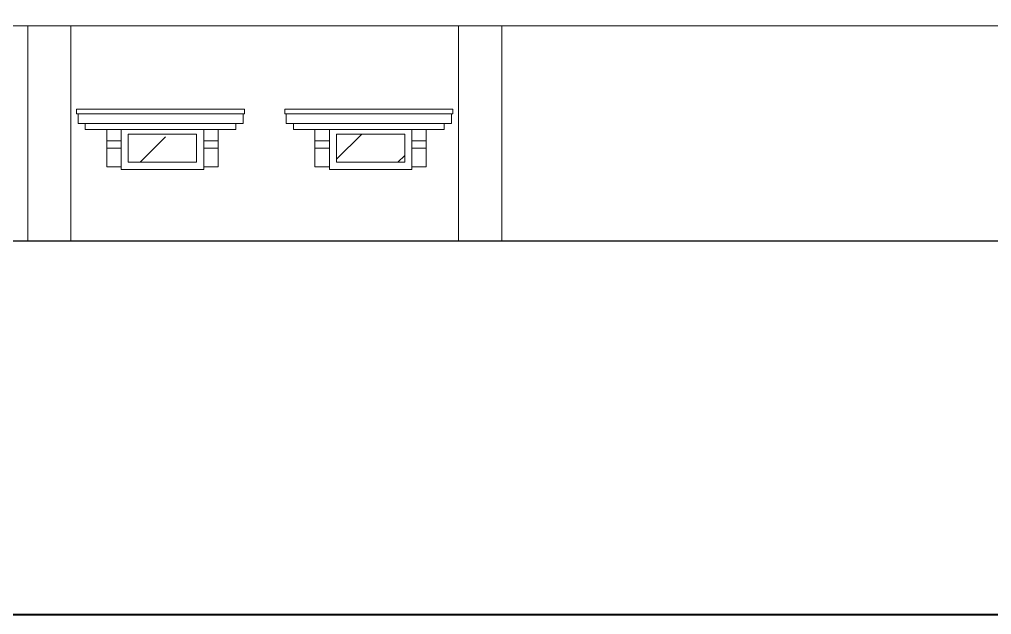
# Model space of a CAD drawing. Header units: millimetres. Extents: x -667 to -468, y -723 to -475.
# Drawn here: x -616.39 to -609.62, y -496.04 to -491.9 of the extents above; entities that cross this region are included whole.
import ezdxf

# ---------------------------------------------------------------- set-up
doc = ezdxf.new("R2010")
doc.units = ezdxf.units.MM
doc.layers.get('0').update_dxf_attribs({"lineweight": 9})
doc.layers.add('dinding', color=36, linetype='Continuous', lineweight=9)
doc.layers.add('NOTASI', color=250, linetype='Continuous', lineweight=5)

msp = doc.modelspace()

# ---------------------------------------------------------------- hatches: boundary and pattern name
at = {"layer": 'NOTASI'}
h = msp.add_hatch(dxfattribs=at)
h.set_pattern_fill('ANSI35', color=256, scale=0.1, style=0)
h.set_pattern_definition([(45, (-2e-12, -1.7216), (-0.4490128, 0.4490128), []), (45, (0.449, -1.7216), (-0.4490128, 0.4490128), [0.79375, -0.15875, 0, -0.15875])])
h.paths.add_polyline_path([(-613.7068, -488.6979), (-614.1818, -488.6979), (-614.1818, -488.8949), (-613.7068, -488.8949)])
h.paths.add_polyline_path([(-615.1568, -488.6979), (-615.6318, -488.6979), (-615.6318, -488.8949), (-615.1568, -488.8949)])
h.paths.add_polyline_path([(-613.7068, -492.6979), (-614.1818, -492.6979), (-614.1818, -492.8949), (-613.7068, -492.8949)])
h.paths.add_polyline_path([(-615.1568, -492.6979), (-615.6318, -492.6979), (-615.6318, -492.8949), (-615.1568, -492.8949)])

# ---------------------------------------------------------------- linework, layer by layer
at = {"lineweight": 40}
msp.add_line((-626.2785, -496.0449), (-599.7219, -496.0449), dxfattribs=at)
at = {"lineweight": 30}
msp.add_lwpolyline([(-604.0118, -494.4449), (-609.1203, -494.4449), (-609.1203, -493.4449), (-623.3068, -493.4449)], dxfattribs=at)
at = {"layer": 'dinding'}
for p, q in [((-617.8295, -491.9449), (-616.3318, -491.9449)), ((-616.3318, -491.9449), (-616.0318, -491.9449)), ((-616.3318, -493.4449), (-616.3318, -491.9449)), ((-616.0318, -493.4449), (-616.0318, -491.9449)), ((-616.0318, -491.9449), (-613.3318, -491.9449)), ((-613.3318, -491.9449), (-613.0318, -491.9449)), ((-613.3318, -493.4449), (-613.3318, -491.9449)), ((-613.0318, -493.4449), (-613.0318, -491.9449)), ((-613.0318, -491.9449), (-609.4738, -491.9449)), ((-615.9918, -492.556), (-615.9918, -492.5255)), ((-615.9918, -492.5255), (-614.8218, -492.5255)), ((-615.9918, -492.556), (-615.9818, -492.556)), ((-615.9818, -492.6255), (-615.9818, -492.556)), ((-615.9818, -492.556), (-614.8318, -492.556)), ((-614.8318, -492.6255), (-614.8318, -492.556)), ((-614.8318, -492.556), (-614.8218, -492.556)), ((-614.8218, -492.556), (-614.8218, -492.5255)), ((-614.5418, -492.556), (-614.5418, -492.5255)), ((-614.5418, -492.5255), (-613.3718, -492.5255)), ((-614.5418, -492.556), (-614.5318, -492.556)), ((-614.5318, -492.6255), (-614.5318, -492.556)), ((-614.5318, -492.556), (-613.3818, -492.556)), ((-613.3818, -492.6255), (-613.3818, -492.556)), ((-613.3818, -492.556), (-613.3718, -492.556)), ((-613.3718, -492.556), (-613.3718, -492.5255)), ((-615.9818, -492.6255), (-615.931, -492.6255)), ((-615.931, -492.6255), (-615.931, -492.6664)), ((-615.931, -492.6255), (-614.8825, -492.6255)), ((-614.8825, -492.6255), (-614.8825, -492.6664)), ((-614.8825, -492.6255), (-614.8318, -492.6255)), ((-614.5318, -492.6255), (-614.481, -492.6255)), ((-614.481, -492.6255), (-614.481, -492.6664)), ((-614.481, -492.6255), (-613.4325, -492.6255)), ((-613.4325, -492.6255), (-613.4325, -492.6664)), ((-613.4325, -492.6255), (-613.3818, -492.6255)), ((-615.931, -492.6664), (-615.7818, -492.6664)), ((-615.7818, -492.7455), (-615.7818, -492.6664)), ((-615.7818, -492.6664), (-615.6818, -492.6664)), ((-615.6818, -492.7455), (-615.6818, -492.6664)), ((-615.6818, -492.6664), (-615.1068, -492.6664)), ((-615.6318, -492.6979), (-615.6318, -492.8949)), ((-615.1568, -492.6979), (-615.6318, -492.6979)), ((-615.1568, -492.8949), (-615.1568, -492.6979)), ((-615.1068, -492.7455), (-615.1068, -492.6664)), ((-615.1068, -492.6664), (-615.0068, -492.6664)), ((-615.0068, -492.7455), (-615.0068, -492.6664)), ((-615.0068, -492.6664), (-614.8825, -492.6664)), ((-614.481, -492.6664), (-614.3318, -492.6664)), ((-614.3318, -492.7455), (-614.3318, -492.6664)), ((-614.3318, -492.6664), (-614.2318, -492.6664)), ((-614.2318, -492.7455), (-614.2318, -492.6664)), ((-614.2318, -492.6664), (-613.6568, -492.6664)), ((-614.1818, -492.6979), (-614.1818, -492.8949)), ((-613.7068, -492.6979), (-614.1818, -492.6979)), ((-613.7068, -492.8949), (-613.7068, -492.6979)), ((-613.6568, -492.7455), (-613.6568, -492.6664)), ((-613.6568, -492.6664), (-613.5568, -492.6664)), ((-613.5568, -492.7455), (-613.5568, -492.6664)), ((-613.5568, -492.6664), (-613.4325, -492.6664)), ((-615.7818, -492.7455), (-615.6818, -492.7455)), ((-615.7818, -492.7455), (-615.7818, -492.7955)), ((-615.6818, -492.7455), (-615.6818, -492.7955)), ((-615.1068, -492.7455), (-615.0068, -492.7455)), ((-615.1068, -492.7455), (-615.1068, -492.7955)), ((-615.0068, -492.7455), (-615.0068, -492.7955)), ((-614.3318, -492.7455), (-614.2318, -492.7455)), ((-614.3318, -492.7455), (-614.3318, -492.7955)), ((-614.2318, -492.7455), (-614.2318, -492.7955)), ((-613.6568, -492.7455), (-613.5568, -492.7455)), ((-613.6568, -492.7455), (-613.6568, -492.7955)), ((-613.5568, -492.7455), (-613.5568, -492.7955)), ((-615.7818, -492.9255), (-615.7818, -492.7955)), ((-615.7818, -492.7955), (-615.6818, -492.7955)), ((-615.6818, -492.9255), (-615.6818, -492.7955)), ((-615.1068, -492.9255), (-615.1068, -492.7955)), ((-615.1068, -492.7955), (-615.0068, -492.7955)), ((-615.0068, -492.9255), (-615.0068, -492.7955)), ((-614.3318, -492.9255), (-614.3318, -492.7955)), ((-614.3318, -492.7955), (-614.2318, -492.7955)), ((-614.2318, -492.9255), (-614.2318, -492.7955)), ((-613.6568, -492.9255), (-613.6568, -492.7955)), ((-613.6568, -492.7955), (-613.5568, -492.7955)), ((-613.5568, -492.9255), (-613.5568, -492.7955)), ((-615.6318, -492.8949), (-615.1568, -492.8949)), ((-614.1818, -492.8949), (-613.7068, -492.8949)), ((-615.6818, -492.9255), (-615.7818, -492.9255)), ((-615.6818, -492.9449), (-615.6818, -492.9255)), ((-615.6818, -492.9449), (-615.1068, -492.9449)), ((-615.0068, -492.9255), (-615.1068, -492.9255)), ((-615.1068, -492.9449), (-615.1068, -492.9255)), ((-614.2318, -492.9255), (-614.3318, -492.9255)), ((-614.2318, -492.9449), (-614.2318, -492.9255)), ((-613.6568, -492.9449), (-614.2318, -492.9449)), ((-613.5568, -492.9255), (-613.6568, -492.9255)), ((-613.6568, -492.9255), (-613.6568, -492.9449)), ((-617.1318, -493.4449), (-616.3318, -493.4449)), ((-616.3318, -493.4449), (-616.0318, -493.4449)), ((-616.0318, -493.4449), (-613.3318, -493.4449)), ((-613.3318, -493.4449), (-613.0318, -493.4449)), ((-613.0318, -493.4449), (-609.4738, -493.4449))]:
    msp.add_line(p, q, dxfattribs=at)

doc.saveas('drawing.dxf')
